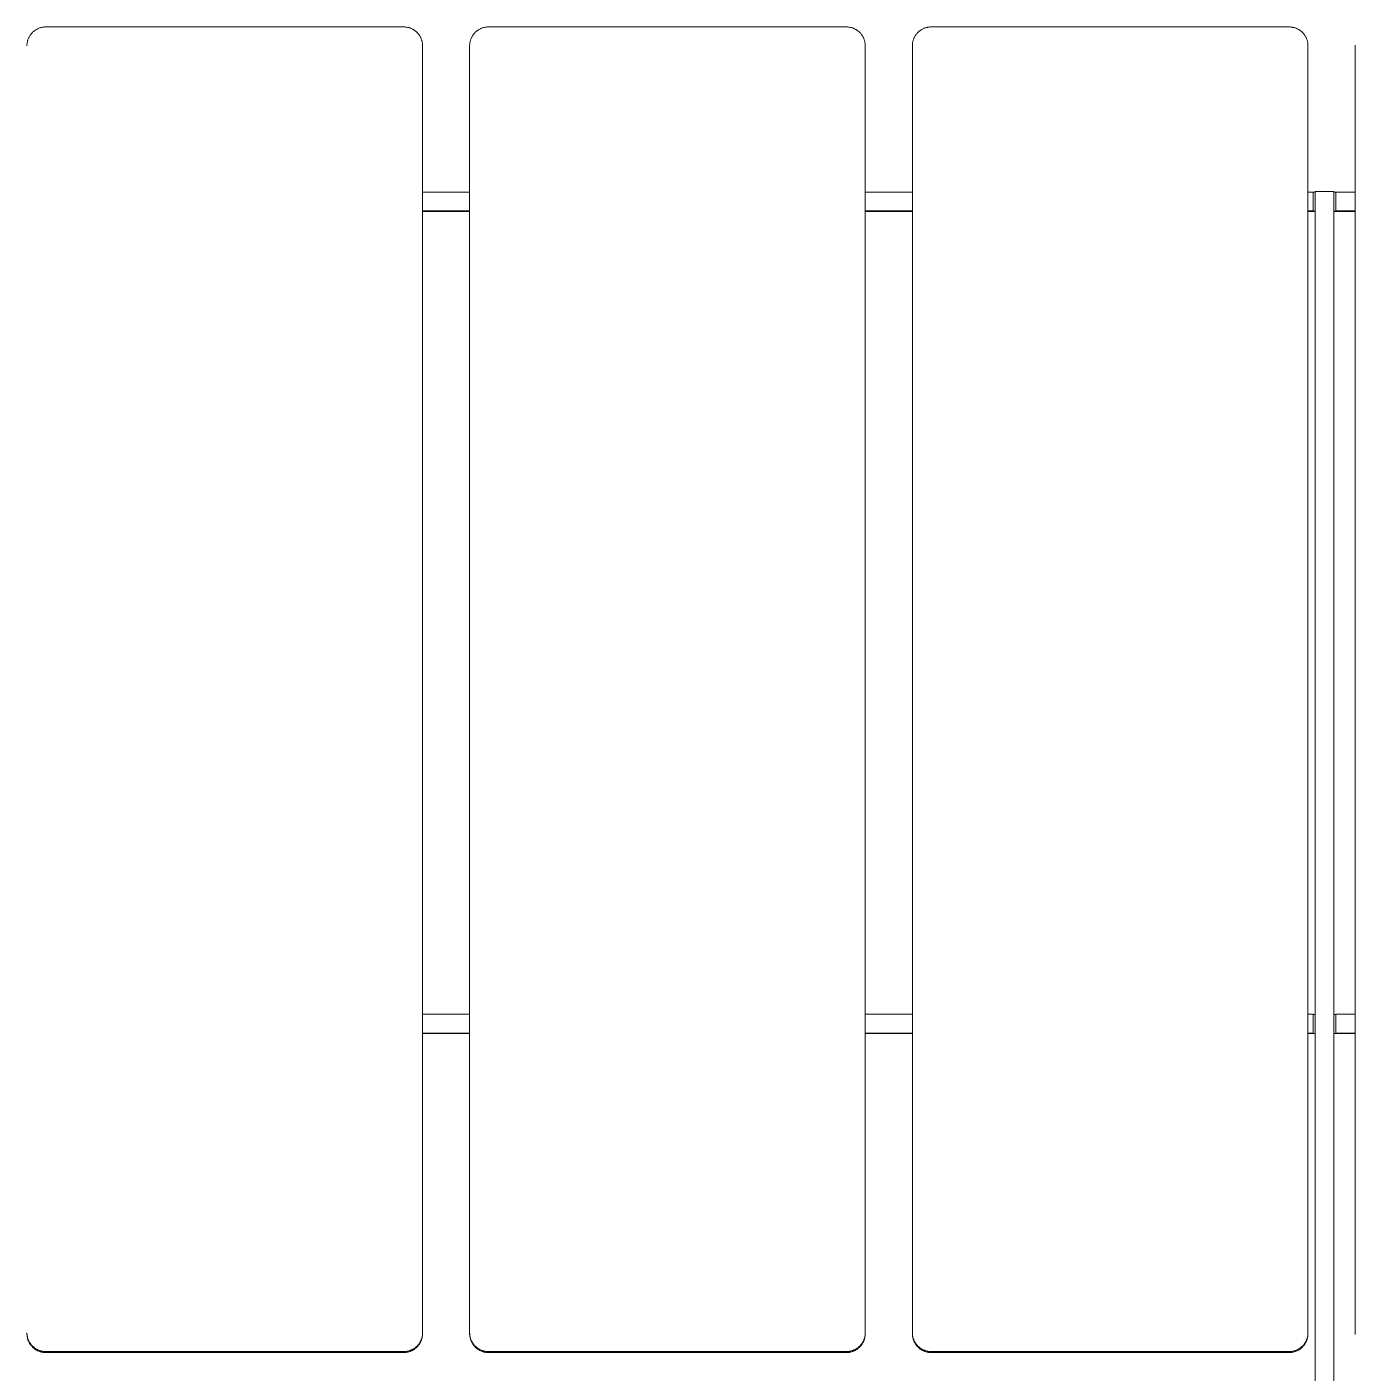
# Model space of a CAD drawing. Header units: millimetres. Extents: x -402 to 3954, y -41 to 3282.
# Drawn here: x 194.6 to 476.6, y 2995.3 to 3281.1 of the extents above; entities that cross this region are included whole.
import ezdxf

# ---------------------------------------------------------------- set-up
doc = ezdxf.new("R2010")
doc.units = ezdxf.units.MM
doc.layers.add('ZANO_R', color=7, linetype='Continuous', lineweight=0)

msp = doc.modelspace()

# ---------------------------------------------------------------- linework, layer by layer
at = {"layer": 'ZANO_R'}
for p, q in [((194.82, 3278.31), (194.86, 3278.44)), ((194.86, 3278.44), (194.91, 3278.57)), ((194.91, 3278.57), (194.96, 3278.69)), ((194.96, 3278.69), (195.02, 3278.82)), ((195.02, 3278.82), (195.08, 3278.94)), ((195.08, 3278.94), (195.14, 3279.06)), ((195.14, 3279.06), (195.21, 3279.18)), ((195.21, 3279.18), (195.29, 3279.29)), ((195.29, 3279.29), (195.36, 3279.4)), ((195.36, 3279.4), (195.44, 3279.51)), ((195.44, 3279.51), (195.53, 3279.62)), ((195.53, 3279.62), (195.62, 3279.73)), ((195.62, 3279.73), (195.71, 3279.83)), ((195.71, 3279.83), (195.8, 3279.93)), ((195.8, 3279.93), (195.9, 3280.02)), ((195.9, 3280.02), (196, 3280.11)), ((196, 3280.11), (196.11, 3280.2)), ((196.11, 3280.2), (196.21, 3280.28)), ((196.21, 3280.28), (196.32, 3280.37)), ((196.32, 3280.37), (196.44, 3280.44)), ((196.44, 3280.44), (196.55, 3280.52)), ((196.55, 3280.52), (196.67, 3280.58)), ((196.67, 3280.58), (196.79, 3280.65)), ((196.79, 3280.65), (196.91, 3280.71)), ((196.91, 3280.71), (197.04, 3280.77)), ((197.04, 3280.77), (197.16, 3280.82)), ((197.16, 3280.82), (197.29, 3280.87)), ((197.29, 3280.87), (197.42, 3280.91)), ((197.42, 3280.91), (197.55, 3280.95)), ((197.55, 3280.95), (197.68, 3280.98)), ((197.68, 3280.98), (197.82, 3281.01)), ((197.82, 3281.01), (197.95, 3281.04)), ((197.95, 3281.04), (198.09, 3281.06)), ((198.09, 3281.06), (198.22, 3281.08)), ((198.22, 3281.08), (198.36, 3281.09)), ((198.36, 3281.09), (198.49, 3281.1)), ((198.49, 3281.1), (198.63, 3281.1)), ((198.63, 3281.1), (274.63, 3281.1)), ((274.63, 3281.1), (274.77, 3281.1)), ((274.77, 3281.1), (274.9, 3281.09)), ((274.9, 3281.09), (275.04, 3281.08)), ((275.04, 3281.08), (275.18, 3281.06)), ((275.18, 3281.06), (275.31, 3281.04)), ((275.31, 3281.04), (275.45, 3281.01)), ((275.45, 3281.01), (275.58, 3280.98)), ((275.58, 3280.98), (275.71, 3280.95)), ((275.71, 3280.95), (275.84, 3280.91)), ((275.84, 3280.91), (275.97, 3280.87)), ((275.97, 3280.87), (276.1, 3280.82)), ((276.1, 3280.82), (276.23, 3280.77)), ((276.23, 3280.77), (276.35, 3280.71)), ((276.35, 3280.71), (276.47, 3280.65)), ((276.47, 3280.65), (276.59, 3280.58)), ((276.59, 3280.58), (276.71, 3280.52)), ((276.71, 3280.52), (276.83, 3280.44)), ((276.83, 3280.44), (276.94, 3280.37)), ((276.94, 3280.37), (277.05, 3280.28)), ((277.05, 3280.28), (277.16, 3280.2)), ((277.16, 3280.2), (277.26, 3280.11)), ((277.26, 3280.11), (277.36, 3280.02)), ((277.36, 3280.02), (277.46, 3279.93)), ((277.46, 3279.93), (277.55, 3279.83)), ((277.55, 3279.83), (277.65, 3279.73)), ((277.65, 3279.73), (277.73, 3279.62)), ((277.73, 3279.62), (277.82, 3279.51)), ((277.82, 3279.51), (277.9, 3279.4)), ((277.9, 3279.4), (277.98, 3279.29)), ((277.98, 3279.29), (278.05, 3279.18)), ((278.05, 3279.18), (278.12, 3279.06)), ((278.12, 3279.06), (278.18, 3278.94)), ((278.18, 3278.94), (278.24, 3278.82)), ((278.24, 3278.82), (278.3, 3278.69)), ((278.3, 3278.69), (278.35, 3278.57)), ((278.35, 3278.57), (278.4, 3278.44)), ((278.4, 3278.44), (278.44, 3278.31)), ((288.82, 3278.31), (288.86, 3278.44)), ((288.86, 3278.44), (288.91, 3278.57)), ((288.91, 3278.57), (288.96, 3278.69)), ((288.96, 3278.69), (289.02, 3278.82)), ((289.02, 3278.82), (289.08, 3278.94)), ((289.08, 3278.94), (289.14, 3279.06)), ((289.14, 3279.06), (289.21, 3279.18)), ((289.21, 3279.18), (289.29, 3279.29)), ((289.29, 3279.29), (289.36, 3279.4)), ((289.36, 3279.4), (289.44, 3279.51)), ((289.44, 3279.51), (289.53, 3279.62)), ((289.53, 3279.62), (289.62, 3279.73)), ((289.62, 3279.73), (289.71, 3279.83)), ((289.71, 3279.83), (289.8, 3279.93)), ((289.8, 3279.93), (289.9, 3280.02)), ((289.9, 3280.02), (290, 3280.11)), ((290, 3280.11), (290.11, 3280.2)), ((290.11, 3280.2), (290.21, 3280.28)), ((290.21, 3280.28), (290.32, 3280.37)), ((290.32, 3280.37), (290.44, 3280.44)), ((290.44, 3280.44), (290.55, 3280.52)), ((290.55, 3280.52), (290.67, 3280.58)), ((290.67, 3280.58), (290.79, 3280.65)), ((290.79, 3280.65), (290.91, 3280.71)), ((290.91, 3280.71), (291.04, 3280.77)), ((291.04, 3280.77), (291.16, 3280.82)), ((291.16, 3280.82), (291.29, 3280.87)), ((291.29, 3280.87), (291.42, 3280.91)), ((291.42, 3280.91), (291.55, 3280.95)), ((291.55, 3280.95), (291.68, 3280.98)), ((291.68, 3280.98), (291.82, 3281.01)), ((291.82, 3281.01), (291.95, 3281.04)), ((291.95, 3281.04), (292.09, 3281.06)), ((292.09, 3281.06), (292.22, 3281.08)), ((292.22, 3281.08), (292.36, 3281.09)), ((292.36, 3281.09), (292.49, 3281.1)), ((292.49, 3281.1), (292.63, 3281.1)), ((292.63, 3281.1), (368.63, 3281.1)), ((368.63, 3281.1), (368.77, 3281.1)), ((368.77, 3281.1), (368.9, 3281.09)), ((368.9, 3281.09), (369.04, 3281.08)), ((369.04, 3281.08), (369.18, 3281.06)), ((369.18, 3281.06), (369.31, 3281.04)), ((369.31, 3281.04), (369.45, 3281.01)), ((369.45, 3281.01), (369.58, 3280.98)), ((369.58, 3280.98), (369.71, 3280.95)), ((369.71, 3280.95), (369.84, 3280.91)), ((369.84, 3280.91), (369.97, 3280.87)), ((369.97, 3280.87), (370.1, 3280.82)), ((370.1, 3280.82), (370.23, 3280.77)), ((370.23, 3280.77), (370.35, 3280.71)), ((370.35, 3280.71), (370.47, 3280.65)), ((370.47, 3280.65), (370.59, 3280.58)), ((370.59, 3280.58), (370.71, 3280.52)), ((370.71, 3280.52), (370.83, 3280.44)), ((370.83, 3280.44), (370.94, 3280.37)), ((370.94, 3280.37), (371.05, 3280.28)), ((371.05, 3280.28), (371.16, 3280.2)), ((371.16, 3280.2), (371.26, 3280.11)), ((371.26, 3280.11), (371.36, 3280.02)), ((371.36, 3280.02), (371.46, 3279.93)), ((371.46, 3279.93), (371.55, 3279.83)), ((371.55, 3279.83), (371.65, 3279.73)), ((371.65, 3279.73), (371.73, 3279.62)), ((371.73, 3279.62), (371.82, 3279.51)), ((371.82, 3279.51), (371.9, 3279.4)), ((371.9, 3279.4), (371.98, 3279.29)), ((371.98, 3279.29), (372.05, 3279.18)), ((372.05, 3279.18), (372.12, 3279.06)), ((372.12, 3279.06), (372.18, 3278.94)), ((372.18, 3278.94), (372.24, 3278.82)), ((372.24, 3278.82), (372.3, 3278.69)), ((372.3, 3278.69), (372.35, 3278.57)), ((372.35, 3278.57), (372.4, 3278.44)), ((372.4, 3278.44), (372.44, 3278.31)), ((382.82, 3278.31), (382.86, 3278.44)), ((382.86, 3278.44), (382.91, 3278.57)), ((382.91, 3278.57), (382.96, 3278.69)), ((382.96, 3278.69), (383.02, 3278.82)), ((383.02, 3278.82), (383.08, 3278.94)), ((383.08, 3278.94), (383.14, 3279.06)), ((383.14, 3279.06), (383.21, 3279.18)), ((383.21, 3279.18), (383.29, 3279.29)), ((383.29, 3279.29), (383.36, 3279.4)), ((383.36, 3279.4), (383.44, 3279.51)), ((383.44, 3279.51), (383.53, 3279.62)), ((383.53, 3279.62), (383.62, 3279.73)), ((383.62, 3279.73), (383.71, 3279.83)), ((383.71, 3279.83), (383.8, 3279.93)), ((383.8, 3279.93), (383.9, 3280.02)), ((383.9, 3280.02), (384, 3280.11)), ((384, 3280.11), (384.11, 3280.2)), ((384.11, 3280.2), (384.21, 3280.28)), ((384.21, 3280.28), (384.32, 3280.37)), ((384.32, 3280.37), (384.44, 3280.44)), ((384.44, 3280.44), (384.55, 3280.52)), ((384.55, 3280.52), (384.67, 3280.58)), ((384.67, 3280.58), (384.79, 3280.65)), ((384.79, 3280.65), (384.91, 3280.71)), ((384.91, 3280.71), (385.04, 3280.77)), ((385.04, 3280.77), (385.16, 3280.82)), ((385.16, 3280.82), (385.29, 3280.87)), ((385.29, 3280.87), (385.42, 3280.91)), ((385.42, 3280.91), (385.55, 3280.95)), ((385.55, 3280.95), (385.68, 3280.98)), ((385.68, 3280.98), (385.82, 3281.01)), ((385.82, 3281.01), (385.95, 3281.04)), ((385.95, 3281.04), (386.09, 3281.06)), ((386.09, 3281.06), (386.22, 3281.08)), ((386.22, 3281.08), (386.36, 3281.09)), ((386.36, 3281.09), (386.49, 3281.1)), ((386.49, 3281.1), (386.63, 3281.1)), ((386.63, 3281.1), (462.63, 3281.1)), ((462.63, 3281.1), (462.77, 3281.1)), ((462.77, 3281.1), (462.9, 3281.09)), ((462.9, 3281.09), (463.04, 3281.08)), ((463.04, 3281.08), (463.18, 3281.06)), ((463.18, 3281.06), (463.31, 3281.04)), ((463.31, 3281.04), (463.45, 3281.01)), ((463.45, 3281.01), (463.58, 3280.98)), ((463.58, 3280.98), (463.71, 3280.95)), ((463.71, 3280.95), (463.84, 3280.91)), ((463.84, 3280.91), (463.97, 3280.87)), ((463.97, 3280.87), (464.1, 3280.82)), ((464.1, 3280.82), (464.23, 3280.77)), ((464.23, 3280.77), (464.35, 3280.71)), ((464.35, 3280.71), (464.47, 3280.65)), ((464.47, 3280.65), (464.59, 3280.58)), ((464.59, 3280.58), (464.71, 3280.52)), ((464.71, 3280.52), (464.83, 3280.44)), ((464.83, 3280.44), (464.94, 3280.37)), ((464.94, 3280.37), (465.05, 3280.28)), ((465.05, 3280.28), (465.16, 3280.2)), ((465.16, 3280.2), (465.26, 3280.11)), ((465.26, 3280.11), (465.36, 3280.02)), ((465.36, 3280.02), (465.46, 3279.93)), ((465.46, 3279.93), (465.55, 3279.83)), ((465.55, 3279.83), (465.65, 3279.73)), ((465.65, 3279.73), (465.73, 3279.62)), ((465.73, 3279.62), (465.82, 3279.51)), ((465.82, 3279.51), (465.9, 3279.4)), ((465.9, 3279.4), (465.98, 3279.29)), ((465.98, 3279.29), (466.05, 3279.18)), ((466.05, 3279.18), (466.12, 3279.06)), ((466.12, 3279.06), (466.18, 3278.94)), ((466.18, 3278.94), (466.24, 3278.82)), ((466.24, 3278.82), (466.3, 3278.69)), ((466.3, 3278.69), (466.35, 3278.57)), ((466.35, 3278.57), (466.4, 3278.44)), ((466.4, 3278.44), (466.44, 3278.31)), ((194.63, 3277.23), (194.64, 3277.37)), ((194.63, 3277.1), (194.63, 3277.23)), ((194.64, 3277.37), (194.65, 3277.51)), ((194.65, 3277.51), (194.67, 3277.64)), ((194.67, 3277.64), (194.69, 3277.78)), ((194.69, 3277.78), (194.72, 3277.91)), ((194.72, 3277.91), (194.75, 3278.04)), ((194.75, 3278.04), (194.78, 3278.18)), ((194.78, 3278.18), (194.82, 3278.31)), ((278.44, 3278.31), (278.48, 3278.18)), ((278.48, 3278.18), (278.52, 3278.04)), ((278.52, 3278.04), (278.55, 3277.91)), ((278.55, 3277.91), (278.57, 3277.78)), ((278.57, 3277.78), (278.59, 3277.64)), ((278.59, 3277.64), (278.61, 3277.51)), ((278.61, 3277.51), (278.62, 3277.37)), ((278.62, 3277.37), (278.63, 3277.23)), ((278.63, 3277.23), (278.63, 3277.1)), ((278.63, 3003.85), (278.63, 3277.1)), ((288.63, 3277.23), (288.64, 3277.37)), ((288.63, 3277.1), (288.63, 3277.23)), ((288.63, 3277.1), (288.63, 3003.85)), ((288.64, 3277.37), (288.65, 3277.51)), ((288.65, 3277.51), (288.67, 3277.64)), ((288.67, 3277.64), (288.69, 3277.78)), ((288.69, 3277.78), (288.72, 3277.91)), ((288.72, 3277.91), (288.75, 3278.04)), ((288.75, 3278.04), (288.78, 3278.18)), ((288.78, 3278.18), (288.82, 3278.31)), ((372.44, 3278.31), (372.48, 3278.18)), ((372.48, 3278.18), (372.52, 3278.04)), ((372.52, 3278.04), (372.55, 3277.91)), ((372.55, 3277.91), (372.57, 3277.78)), ((372.57, 3277.78), (372.59, 3277.64)), ((372.59, 3277.64), (372.61, 3277.51)), ((372.61, 3277.51), (372.62, 3277.37)), ((372.62, 3277.37), (372.63, 3277.23)), ((372.63, 3277.23), (372.63, 3277.1)), ((372.63, 3003.85), (372.63, 3277.1)), ((382.63, 3277.23), (382.64, 3277.37)), ((382.63, 3277.1), (382.63, 3277.23)), ((382.63, 3277.1), (382.63, 3003.85)), ((382.64, 3277.37), (382.65, 3277.51)), ((382.65, 3277.51), (382.67, 3277.64)), ((382.67, 3277.64), (382.69, 3277.78)), ((382.69, 3277.78), (382.72, 3277.91)), ((382.72, 3277.91), (382.75, 3278.04)), ((382.75, 3278.04), (382.78, 3278.18)), ((382.78, 3278.18), (382.82, 3278.31)), ((466.44, 3278.31), (466.48, 3278.18)), ((466.48, 3278.18), (466.52, 3278.04)), ((466.52, 3278.04), (466.55, 3277.91)), ((466.55, 3277.91), (466.57, 3277.78)), ((466.57, 3277.78), (466.59, 3277.64)), ((466.59, 3277.64), (466.61, 3277.51)), ((466.61, 3277.51), (466.62, 3277.37)), ((466.62, 3277.37), (466.63, 3277.23)), ((466.63, 3277.23), (466.63, 3277.1)), ((466.63, 3003.85), (466.63, 3277.1)), ((476.63, 3277.1), (476.63, 3277.23)), ((476.63, 3277.1), (476.63, 3003.85)), ((278.63, 3246.04), (288.63, 3246.04)), ((372.63, 3246.04), (382.63, 3246.04)), ((466.63, 3246.04), (467.73, 3246.04)), ((467.73, 3246.04), (467.73, 3242.04)), ((467.73, 3245.98), (468.13, 3245.98)), ((468.13, 3246.16), (472.13, 3246.16)), ((468.13, 2921.34), (468.13, 3246.16)), ((472.13, 2921.34), (472.13, 3246.16)), ((472.13, 3245.98), (472.53, 3245.98)), ((472.53, 3242.04), (472.53, 3246.04)), ((472.53, 3246.04), (476.63, 3246.04)), ((288.63, 3242.04), (278.63, 3242.04)), ((278.63, 3241.94), (288.63, 3241.94)), ((382.63, 3242.04), (372.63, 3242.04)), ((372.63, 3241.94), (382.63, 3241.94)), ((467.73, 3242.04), (466.63, 3242.04)), ((466.63, 3241.94), (468.13, 3241.94)), ((467.73, 3242.04), (467.73, 3241.99)), ((467.73, 3241.99), (468.13, 3241.99)), ((472.13, 3241.99), (472.53, 3241.99)), ((472.13, 3241.94), (476.63, 3241.94)), ((476.63, 3242.04), (472.53, 3242.04)), ((472.53, 3241.99), (472.53, 3242.04)), ((278.63, 3071.47), (288.63, 3071.47)), ((372.63, 3071.47), (382.63, 3071.47)), ((466.63, 3071.47), (467.73, 3071.47)), ((467.73, 3071.47), (467.73, 3067.47)), ((467.73, 3071.41), (468.13, 3071.41)), ((472.13, 3071.41), (472.53, 3071.41)), ((472.53, 3067.47), (472.53, 3071.47)), ((472.53, 3071.47), (476.63, 3071.47)), ((288.63, 3067.47), (278.63, 3067.47)), ((278.63, 3067.36), (288.63, 3067.36)), ((382.63, 3067.47), (372.63, 3067.47)), ((372.63, 3067.36), (382.63, 3067.36)), ((467.73, 3067.47), (466.63, 3067.47)), ((466.63, 3067.36), (468.13, 3067.36)), ((467.73, 3067.47), (467.73, 3067.41)), ((467.73, 3067.41), (468.13, 3067.41)), ((472.13, 3067.41), (472.53, 3067.41)), ((472.13, 3067.36), (476.63, 3067.36)), ((476.63, 3067.47), (472.53, 3067.47)), ((472.53, 3067.41), (472.53, 3067.47)), ((194.63, 3003.85), (194.63, 3003.71)), ((194.63, 3003.71), (194.64, 3003.58)), ((194.63, 3003.5), (194.63, 3003.64)), ((194.64, 3003.37), (194.63, 3003.5)), ((194.64, 3003.58), (194.65, 3003.44)), ((194.65, 3003.23), (194.64, 3003.37)), ((194.65, 3003.44), (194.67, 3003.3)), ((194.67, 3003.1), (194.65, 3003.23)), ((194.67, 3003.3), (194.69, 3003.17)), ((194.69, 3002.96), (194.67, 3003.1)), ((194.69, 3003.17), (194.72, 3003.04)), ((194.72, 3002.83), (194.69, 3002.96)), ((194.72, 3003.04), (194.75, 3002.9)), ((194.75, 3002.69), (194.72, 3002.83)), ((194.75, 3002.9), (194.78, 3002.77)), ((194.78, 3002.56), (194.75, 3002.69)), ((194.78, 3002.77), (194.82, 3002.64)), ((194.82, 3002.43), (194.78, 3002.56)), ((194.82, 3002.64), (194.86, 3002.51)), ((194.86, 3002.3), (194.82, 3002.43)), ((194.86, 3002.51), (194.91, 3002.38)), ((194.91, 3002.17), (194.86, 3002.3)), ((194.91, 3002.38), (194.96, 3002.26)), ((194.96, 3002.05), (194.91, 3002.17)), ((194.96, 3002.26), (195.02, 3002.13)), ((195.02, 3001.92), (194.96, 3002.05)), ((195.02, 3002.13), (195.08, 3002.01)), ((195.08, 3001.8), (195.02, 3001.92)), ((195.08, 3002.01), (195.14, 3001.89)), ((195.14, 3001.68), (195.08, 3001.8)), ((195.14, 3001.89), (195.21, 3001.77)), ((195.21, 3001.56), (195.14, 3001.68)), ((195.21, 3001.77), (195.29, 3001.66)), ((195.29, 3001.45), (195.21, 3001.56)), ((195.29, 3001.66), (195.36, 3001.54)), ((195.36, 3001.33), (195.29, 3001.45)), ((195.36, 3001.54), (195.44, 3001.43)), ((195.44, 3001.22), (195.36, 3001.33)), ((195.44, 3001.43), (195.53, 3001.32)), ((195.53, 3001.12), (195.44, 3001.22)), ((195.53, 3001.32), (195.62, 3001.22)), ((195.62, 3001.01), (195.53, 3001.12)), ((195.62, 3001.22), (195.71, 3001.12)), ((195.71, 3001.12), (195.8, 3001.02)), ((277.55, 3001.12), (277.46, 3001.02)), ((277.65, 3001.22), (277.55, 3001.12)), ((277.73, 3001.32), (277.65, 3001.22)), ((277.73, 3001.12), (277.65, 3001.01)), ((277.82, 3001.43), (277.73, 3001.32)), ((277.82, 3001.22), (277.73, 3001.12)), ((277.9, 3001.54), (277.82, 3001.43)), ((277.9, 3001.33), (277.82, 3001.22)), ((277.98, 3001.66), (277.9, 3001.54)), ((277.98, 3001.45), (277.9, 3001.33)), ((278.05, 3001.77), (277.98, 3001.66)), ((278.05, 3001.56), (277.98, 3001.45)), ((278.12, 3001.89), (278.05, 3001.77)), ((278.12, 3001.68), (278.05, 3001.56)), ((278.18, 3002.01), (278.12, 3001.89)), ((278.18, 3001.8), (278.12, 3001.68)), ((278.24, 3002.13), (278.18, 3002.01)), ((278.24, 3001.92), (278.18, 3001.8)), ((278.3, 3002.26), (278.24, 3002.13)), ((278.3, 3002.05), (278.24, 3001.92)), ((278.35, 3002.38), (278.3, 3002.26)), ((278.35, 3002.17), (278.3, 3002.05)), ((278.4, 3002.51), (278.35, 3002.38)), ((278.4, 3002.3), (278.35, 3002.17)), ((278.44, 3002.64), (278.4, 3002.51)), ((278.44, 3002.43), (278.4, 3002.3)), ((278.48, 3002.77), (278.44, 3002.64)), ((278.48, 3002.56), (278.44, 3002.43)), ((278.52, 3002.9), (278.48, 3002.77)), ((278.52, 3002.69), (278.48, 3002.56)), ((278.55, 3003.04), (278.52, 3002.9)), ((278.55, 3002.83), (278.52, 3002.69)), ((278.57, 3003.17), (278.55, 3003.04)), ((278.57, 3002.96), (278.55, 3002.83)), ((278.59, 3003.3), (278.57, 3003.17)), ((278.59, 3003.1), (278.57, 3002.96)), ((278.61, 3003.44), (278.59, 3003.3)), ((278.61, 3003.23), (278.59, 3003.1)), ((278.62, 3003.58), (278.61, 3003.44)), ((278.62, 3003.37), (278.61, 3003.23)), ((278.63, 3003.71), (278.62, 3003.58)), ((278.63, 3003.5), (278.62, 3003.37)), ((278.63, 3003.64), (278.63, 3003.85)), ((278.63, 3003.85), (278.63, 3003.71)), ((278.63, 3003.64), (278.63, 3003.5)), ((288.63, 3003.85), (288.63, 3003.71)), ((288.63, 3003.85), (288.63, 3003.64)), ((288.63, 3003.71), (288.64, 3003.58)), ((288.63, 3003.5), (288.63, 3003.64)), ((288.64, 3003.37), (288.63, 3003.5)), ((288.64, 3003.58), (288.65, 3003.44)), ((288.65, 3003.23), (288.64, 3003.37)), ((288.65, 3003.44), (288.67, 3003.3)), ((288.67, 3003.1), (288.65, 3003.23)), ((288.67, 3003.3), (288.69, 3003.17)), ((288.69, 3002.96), (288.67, 3003.1)), ((288.69, 3003.17), (288.72, 3003.04)), ((288.72, 3002.83), (288.69, 3002.96)), ((288.72, 3003.04), (288.75, 3002.9)), ((288.75, 3002.69), (288.72, 3002.83)), ((288.75, 3002.9), (288.78, 3002.77)), ((288.78, 3002.56), (288.75, 3002.69)), ((288.78, 3002.77), (288.82, 3002.64)), ((288.82, 3002.43), (288.78, 3002.56)), ((288.82, 3002.64), (288.86, 3002.51)), ((288.86, 3002.3), (288.82, 3002.43)), ((288.86, 3002.51), (288.91, 3002.38)), ((288.91, 3002.17), (288.86, 3002.3)), ((288.91, 3002.38), (288.96, 3002.26)), ((288.96, 3002.05), (288.91, 3002.17)), ((288.96, 3002.26), (289.02, 3002.13)), ((289.02, 3001.92), (288.96, 3002.05)), ((289.02, 3002.13), (289.08, 3002.01)), ((289.08, 3001.8), (289.02, 3001.92)), ((289.08, 3002.01), (289.14, 3001.89)), ((289.14, 3001.68), (289.08, 3001.8)), ((289.14, 3001.89), (289.21, 3001.77)), ((289.21, 3001.56), (289.14, 3001.68)), ((289.21, 3001.77), (289.29, 3001.66)), ((289.29, 3001.45), (289.21, 3001.56)), ((289.29, 3001.66), (289.36, 3001.54)), ((289.36, 3001.33), (289.29, 3001.45)), ((289.36, 3001.54), (289.44, 3001.43)), ((289.44, 3001.22), (289.36, 3001.33)), ((289.44, 3001.43), (289.53, 3001.32)), ((289.53, 3001.12), (289.44, 3001.22)), ((289.53, 3001.32), (289.62, 3001.22)), ((289.62, 3001.01), (289.53, 3001.12)), ((289.62, 3001.22), (289.71, 3001.12)), ((289.71, 3001.12), (289.8, 3001.02)), ((371.55, 3001.12), (371.46, 3001.02)), ((371.65, 3001.22), (371.55, 3001.12)), ((371.73, 3001.32), (371.65, 3001.22)), ((371.73, 3001.12), (371.65, 3001.01)), ((371.82, 3001.43), (371.73, 3001.32)), ((371.82, 3001.22), (371.73, 3001.12)), ((371.9, 3001.54), (371.82, 3001.43)), ((371.9, 3001.33), (371.82, 3001.22)), ((371.98, 3001.66), (371.9, 3001.54)), ((371.98, 3001.45), (371.9, 3001.33)), ((372.05, 3001.77), (371.98, 3001.66)), ((372.05, 3001.56), (371.98, 3001.45)), ((372.12, 3001.89), (372.05, 3001.77)), ((372.12, 3001.68), (372.05, 3001.56)), ((372.18, 3002.01), (372.12, 3001.89)), ((372.18, 3001.8), (372.12, 3001.68)), ((372.24, 3002.13), (372.18, 3002.01)), ((372.24, 3001.92), (372.18, 3001.8)), ((372.3, 3002.26), (372.24, 3002.13)), ((372.3, 3002.05), (372.24, 3001.92)), ((372.35, 3002.38), (372.3, 3002.26)), ((372.35, 3002.17), (372.3, 3002.05)), ((372.4, 3002.51), (372.35, 3002.38)), ((372.4, 3002.3), (372.35, 3002.17)), ((372.44, 3002.64), (372.4, 3002.51)), ((372.44, 3002.43), (372.4, 3002.3)), ((372.48, 3002.77), (372.44, 3002.64)), ((372.48, 3002.56), (372.44, 3002.43)), ((372.52, 3002.9), (372.48, 3002.77)), ((372.52, 3002.69), (372.48, 3002.56)), ((372.55, 3003.04), (372.52, 3002.9)), ((372.55, 3002.83), (372.52, 3002.69)), ((372.57, 3003.17), (372.55, 3003.04)), ((372.57, 3002.96), (372.55, 3002.83)), ((372.59, 3003.3), (372.57, 3003.17)), ((372.59, 3003.1), (372.57, 3002.96)), ((372.61, 3003.44), (372.59, 3003.3)), ((372.61, 3003.23), (372.59, 3003.1)), ((372.62, 3003.58), (372.61, 3003.44)), ((372.62, 3003.37), (372.61, 3003.23)), ((372.63, 3003.71), (372.62, 3003.58)), ((372.63, 3003.5), (372.62, 3003.37)), ((372.63, 3003.64), (372.63, 3003.85)), ((372.63, 3003.85), (372.63, 3003.71)), ((372.63, 3003.64), (372.63, 3003.5)), ((382.63, 3003.85), (382.63, 3003.71)), ((382.63, 3003.85), (382.63, 3003.64)), ((382.63, 3003.71), (382.64, 3003.58)), ((382.63, 3003.5), (382.63, 3003.64)), ((382.64, 3003.37), (382.63, 3003.5)), ((382.64, 3003.58), (382.65, 3003.44)), ((382.65, 3003.23), (382.64, 3003.37)), ((382.65, 3003.44), (382.67, 3003.3)), ((382.67, 3003.1), (382.65, 3003.23)), ((382.67, 3003.3), (382.69, 3003.17)), ((382.69, 3002.96), (382.67, 3003.1)), ((382.69, 3003.17), (382.72, 3003.04)), ((382.72, 3002.83), (382.69, 3002.96)), ((382.72, 3003.04), (382.75, 3002.9)), ((382.75, 3002.69), (382.72, 3002.83)), ((382.75, 3002.9), (382.78, 3002.77)), ((382.78, 3002.56), (382.75, 3002.69)), ((382.78, 3002.77), (382.82, 3002.64)), ((382.82, 3002.43), (382.78, 3002.56)), ((382.82, 3002.64), (382.86, 3002.51)), ((382.86, 3002.3), (382.82, 3002.43)), ((382.86, 3002.51), (382.91, 3002.38)), ((382.91, 3002.17), (382.86, 3002.3)), ((382.91, 3002.38), (382.96, 3002.26)), ((382.96, 3002.05), (382.91, 3002.17)), ((382.96, 3002.26), (383.02, 3002.13)), ((383.02, 3001.92), (382.96, 3002.05)), ((383.02, 3002.13), (383.08, 3002.01)), ((383.08, 3001.8), (383.02, 3001.92)), ((383.08, 3002.01), (383.14, 3001.89)), ((383.14, 3001.68), (383.08, 3001.8)), ((383.14, 3001.89), (383.21, 3001.77)), ((383.21, 3001.56), (383.14, 3001.68)), ((383.21, 3001.77), (383.29, 3001.66)), ((383.29, 3001.45), (383.21, 3001.56)), ((383.29, 3001.66), (383.36, 3001.54)), ((383.36, 3001.33), (383.29, 3001.45)), ((383.36, 3001.54), (383.44, 3001.43)), ((383.44, 3001.22), (383.36, 3001.33)), ((383.44, 3001.43), (383.53, 3001.32)), ((383.53, 3001.12), (383.44, 3001.22)), ((383.53, 3001.32), (383.62, 3001.22)), ((383.62, 3001.01), (383.53, 3001.12)), ((383.62, 3001.22), (383.71, 3001.12)), ((383.71, 3001.12), (383.8, 3001.02)), ((465.55, 3001.12), (465.46, 3001.02)), ((465.65, 3001.22), (465.55, 3001.12)), ((465.73, 3001.32), (465.65, 3001.22)), ((465.73, 3001.12), (465.65, 3001.01)), ((465.82, 3001.43), (465.73, 3001.32)), ((465.82, 3001.22), (465.73, 3001.12)), ((465.9, 3001.54), (465.82, 3001.43)), ((465.9, 3001.33), (465.82, 3001.22)), ((465.98, 3001.66), (465.9, 3001.54)), ((465.98, 3001.45), (465.9, 3001.33)), ((466.05, 3001.77), (465.98, 3001.66)), ((466.05, 3001.56), (465.98, 3001.45)), ((466.12, 3001.89), (466.05, 3001.77)), ((466.12, 3001.68), (466.05, 3001.56)), ((466.18, 3002.01), (466.12, 3001.89)), ((466.18, 3001.8), (466.12, 3001.68)), ((466.24, 3002.13), (466.18, 3002.01)), ((466.24, 3001.92), (466.18, 3001.8)), ((466.3, 3002.26), (466.24, 3002.13)), ((466.3, 3002.05), (466.24, 3001.92)), ((466.35, 3002.38), (466.3, 3002.26)), ((466.35, 3002.17), (466.3, 3002.05)), ((466.4, 3002.51), (466.35, 3002.38)), ((466.4, 3002.3), (466.35, 3002.17)), ((466.44, 3002.64), (466.4, 3002.51)), ((466.44, 3002.43), (466.4, 3002.3)), ((466.48, 3002.77), (466.44, 3002.64)), ((466.48, 3002.56), (466.44, 3002.43)), ((466.52, 3002.9), (466.48, 3002.77)), ((466.52, 3002.69), (466.48, 3002.56)), ((466.55, 3003.04), (466.52, 3002.9)), ((466.55, 3002.83), (466.52, 3002.69)), ((466.57, 3003.17), (466.55, 3003.04)), ((466.57, 3002.96), (466.55, 3002.83)), ((466.59, 3003.3), (466.57, 3003.17)), ((466.59, 3003.1), (466.57, 3002.96)), ((466.61, 3003.44), (466.59, 3003.3)), ((466.61, 3003.23), (466.59, 3003.1)), ((466.62, 3003.58), (466.61, 3003.44)), ((466.62, 3003.37), (466.61, 3003.23)), ((466.63, 3003.71), (466.62, 3003.58)), ((466.63, 3003.5), (466.62, 3003.37)), ((466.63, 3003.64), (466.63, 3003.85)), ((466.63, 3003.85), (466.63, 3003.71)), ((466.63, 3003.64), (466.63, 3003.5)), ((476.63, 3003.85), (476.63, 3003.71)), ((476.63, 3003.85), (476.63, 3003.64)), ((476.63, 3003.5), (476.63, 3003.64)), ((195.71, 3000.91), (195.62, 3001.01)), ((195.8, 3000.81), (195.71, 3000.91)), ((195.8, 3001.02), (195.9, 3000.93)), ((195.9, 3000.72), (195.8, 3000.81)), ((195.9, 3000.93), (196, 3000.83)), ((196, 3000.62), (195.9, 3000.72)), ((196, 3000.83), (196.11, 3000.75)), ((196.11, 3000.54), (196, 3000.62)), ((196.11, 3000.75), (196.21, 3000.66)), ((196.21, 3000.45), (196.11, 3000.54)), ((196.21, 3000.66), (196.32, 3000.58)), ((196.32, 3000.37), (196.21, 3000.45)), ((196.32, 3000.58), (196.44, 3000.5)), ((196.44, 3000.3), (196.32, 3000.37)), ((196.44, 3000.5), (196.55, 3000.43)), ((196.55, 3000.22), (196.44, 3000.3)), ((196.55, 3000.43), (196.67, 3000.36)), ((196.67, 3000.15), (196.55, 3000.22)), ((196.67, 3000.36), (196.79, 3000.3)), ((196.79, 3000.09), (196.67, 3000.15)), ((196.79, 3000.3), (196.91, 3000.24)), ((196.91, 3000.03), (196.79, 3000.09)), ((196.91, 3000.24), (197.04, 3000.18)), ((197.04, 2999.97), (196.91, 3000.03)), ((197.04, 3000.18), (197.16, 3000.13)), ((197.16, 2999.92), (197.04, 2999.97)), ((197.16, 3000.13), (197.29, 3000.08)), ((197.29, 2999.87), (197.16, 2999.92)), ((197.29, 3000.08), (197.42, 3000.04)), ((197.42, 2999.83), (197.29, 2999.87)), ((197.42, 3000.04), (197.55, 3000)), ((197.55, 2999.79), (197.42, 2999.83)), ((197.55, 3000), (197.68, 2999.96)), ((197.68, 2999.75), (197.55, 2999.79)), ((197.68, 2999.96), (197.82, 2999.93)), ((197.82, 2999.72), (197.68, 2999.75)), ((197.82, 2999.93), (197.95, 2999.91)), ((197.95, 2999.7), (197.82, 2999.72)), ((197.95, 2999.91), (198.09, 2999.89)), ((198.09, 2999.68), (197.95, 2999.7)), ((198.09, 2999.89), (198.22, 2999.87)), ((198.22, 2999.66), (198.09, 2999.68)), ((198.22, 2999.87), (198.36, 2999.86)), ((198.36, 2999.65), (198.22, 2999.66)), ((198.36, 2999.86), (198.49, 2999.85)), ((198.49, 2999.64), (198.36, 2999.65)), ((198.49, 2999.85), (198.63, 2999.85)), ((198.63, 2999.64), (198.49, 2999.64)), ((198.63, 2999.64), (198.63, 2999.85)), ((198.63, 2999.85), (274.63, 2999.85)), ((274.63, 2999.64), (198.63, 2999.64)), ((274.63, 2999.85), (274.63, 2999.64)), ((274.77, 2999.85), (274.63, 2999.85)), ((274.77, 2999.64), (274.63, 2999.64)), ((274.9, 2999.86), (274.77, 2999.85)), ((274.9, 2999.65), (274.77, 2999.64)), ((275.04, 2999.87), (274.9, 2999.86)), ((275.04, 2999.66), (274.9, 2999.65)), ((275.18, 2999.89), (275.04, 2999.87)), ((275.18, 2999.68), (275.04, 2999.66)), ((275.31, 2999.91), (275.18, 2999.89)), ((275.31, 2999.7), (275.18, 2999.68)), ((275.45, 2999.93), (275.31, 2999.91)), ((275.45, 2999.72), (275.31, 2999.7)), ((275.58, 2999.96), (275.45, 2999.93)), ((275.58, 2999.75), (275.45, 2999.72)), ((275.71, 3000), (275.58, 2999.96)), ((275.71, 2999.79), (275.58, 2999.75)), ((275.84, 3000.04), (275.71, 3000)), ((275.84, 2999.83), (275.71, 2999.79)), ((275.97, 3000.08), (275.84, 3000.04)), ((275.97, 2999.87), (275.84, 2999.83)), ((276.1, 3000.13), (275.97, 3000.08)), ((276.1, 2999.92), (275.97, 2999.87)), ((276.23, 3000.18), (276.1, 3000.13)), ((276.23, 2999.97), (276.1, 2999.92)), ((276.35, 3000.24), (276.23, 3000.18)), ((276.35, 3000.03), (276.23, 2999.97)), ((276.47, 3000.3), (276.35, 3000.24)), ((276.47, 3000.09), (276.35, 3000.03)), ((276.59, 3000.36), (276.47, 3000.3)), ((276.59, 3000.15), (276.47, 3000.09)), ((276.71, 3000.43), (276.59, 3000.36)), ((276.71, 3000.22), (276.59, 3000.15)), ((276.83, 3000.5), (276.71, 3000.43)), ((276.83, 3000.3), (276.71, 3000.22)), ((276.94, 3000.58), (276.83, 3000.5)), ((276.94, 3000.37), (276.83, 3000.3)), ((277.05, 3000.66), (276.94, 3000.58)), ((277.05, 3000.45), (276.94, 3000.37)), ((277.16, 3000.75), (277.05, 3000.66)), ((277.16, 3000.54), (277.05, 3000.45)), ((277.26, 3000.83), (277.16, 3000.75)), ((277.26, 3000.62), (277.16, 3000.54)), ((277.36, 3000.93), (277.26, 3000.83)), ((277.36, 3000.72), (277.26, 3000.62)), ((277.46, 3001.02), (277.36, 3000.93)), ((277.46, 3000.81), (277.36, 3000.72)), ((277.55, 3000.91), (277.46, 3000.81)), ((277.65, 3001.01), (277.55, 3000.91)), ((289.71, 3000.91), (289.62, 3001.01)), ((289.8, 3000.81), (289.71, 3000.91)), ((289.8, 3001.02), (289.9, 3000.93)), ((289.9, 3000.72), (289.8, 3000.81)), ((289.9, 3000.93), (290, 3000.83)), ((290, 3000.62), (289.9, 3000.72)), ((290, 3000.83), (290.11, 3000.75)), ((290.11, 3000.54), (290, 3000.62)), ((290.11, 3000.75), (290.21, 3000.66)), ((290.21, 3000.45), (290.11, 3000.54)), ((290.21, 3000.66), (290.32, 3000.58)), ((290.32, 3000.37), (290.21, 3000.45)), ((290.32, 3000.58), (290.44, 3000.5)), ((290.44, 3000.3), (290.32, 3000.37)), ((290.44, 3000.5), (290.55, 3000.43)), ((290.55, 3000.22), (290.44, 3000.3)), ((290.55, 3000.43), (290.67, 3000.36)), ((290.67, 3000.15), (290.55, 3000.22)), ((290.67, 3000.36), (290.79, 3000.3)), ((290.79, 3000.09), (290.67, 3000.15)), ((290.79, 3000.3), (290.91, 3000.24)), ((290.91, 3000.03), (290.79, 3000.09)), ((290.91, 3000.24), (291.04, 3000.18)), ((291.04, 2999.97), (290.91, 3000.03)), ((291.04, 3000.18), (291.16, 3000.13)), ((291.16, 2999.92), (291.04, 2999.97)), ((291.16, 3000.13), (291.29, 3000.08)), ((291.29, 2999.87), (291.16, 2999.92)), ((291.29, 3000.08), (291.42, 3000.04)), ((291.42, 2999.83), (291.29, 2999.87)), ((291.42, 3000.04), (291.55, 3000)), ((291.55, 2999.79), (291.42, 2999.83)), ((291.55, 3000), (291.68, 2999.96)), ((291.68, 2999.75), (291.55, 2999.79)), ((291.68, 2999.96), (291.82, 2999.93)), ((291.82, 2999.72), (291.68, 2999.75)), ((291.82, 2999.93), (291.95, 2999.91)), ((291.95, 2999.7), (291.82, 2999.72)), ((291.95, 2999.91), (292.09, 2999.89)), ((292.09, 2999.68), (291.95, 2999.7)), ((292.09, 2999.89), (292.22, 2999.87)), ((292.22, 2999.66), (292.09, 2999.68)), ((292.22, 2999.87), (292.36, 2999.86)), ((292.36, 2999.65), (292.22, 2999.66)), ((292.36, 2999.86), (292.49, 2999.85)), ((292.49, 2999.64), (292.36, 2999.65)), ((292.49, 2999.85), (292.63, 2999.85)), ((292.63, 2999.64), (292.49, 2999.64)), ((292.63, 2999.64), (292.63, 2999.85)), ((292.63, 2999.85), (368.63, 2999.85)), ((368.63, 2999.64), (292.63, 2999.64)), ((368.63, 2999.85), (368.63, 2999.64)), ((368.77, 2999.85), (368.63, 2999.85)), ((368.77, 2999.64), (368.63, 2999.64)), ((368.9, 2999.86), (368.77, 2999.85)), ((368.9, 2999.65), (368.77, 2999.64)), ((369.04, 2999.87), (368.9, 2999.86)), ((369.04, 2999.66), (368.9, 2999.65)), ((369.18, 2999.89), (369.04, 2999.87)), ((369.18, 2999.68), (369.04, 2999.66)), ((369.31, 2999.91), (369.18, 2999.89)), ((369.31, 2999.7), (369.18, 2999.68)), ((369.45, 2999.93), (369.31, 2999.91)), ((369.45, 2999.72), (369.31, 2999.7)), ((369.58, 2999.96), (369.45, 2999.93)), ((369.58, 2999.75), (369.45, 2999.72)), ((369.71, 3000), (369.58, 2999.96)), ((369.71, 2999.79), (369.58, 2999.75)), ((369.84, 3000.04), (369.71, 3000)), ((369.84, 2999.83), (369.71, 2999.79)), ((369.97, 3000.08), (369.84, 3000.04)), ((369.97, 2999.87), (369.84, 2999.83)), ((370.1, 3000.13), (369.97, 3000.08)), ((370.1, 2999.92), (369.97, 2999.87)), ((370.23, 3000.18), (370.1, 3000.13)), ((370.23, 2999.97), (370.1, 2999.92)), ((370.35, 3000.24), (370.23, 3000.18)), ((370.35, 3000.03), (370.23, 2999.97)), ((370.47, 3000.3), (370.35, 3000.24)), ((370.47, 3000.09), (370.35, 3000.03)), ((370.59, 3000.36), (370.47, 3000.3)), ((370.59, 3000.15), (370.47, 3000.09)), ((370.71, 3000.43), (370.59, 3000.36)), ((370.71, 3000.22), (370.59, 3000.15)), ((370.83, 3000.5), (370.71, 3000.43)), ((370.83, 3000.3), (370.71, 3000.22)), ((370.94, 3000.58), (370.83, 3000.5)), ((370.94, 3000.37), (370.83, 3000.3)), ((371.05, 3000.66), (370.94, 3000.58)), ((371.05, 3000.45), (370.94, 3000.37)), ((371.16, 3000.75), (371.05, 3000.66)), ((371.16, 3000.54), (371.05, 3000.45)), ((371.26, 3000.83), (371.16, 3000.75)), ((371.26, 3000.62), (371.16, 3000.54)), ((371.36, 3000.93), (371.26, 3000.83)), ((371.36, 3000.72), (371.26, 3000.62)), ((371.46, 3001.02), (371.36, 3000.93)), ((371.46, 3000.81), (371.36, 3000.72)), ((371.55, 3000.91), (371.46, 3000.81)), ((371.65, 3001.01), (371.55, 3000.91)), ((383.71, 3000.91), (383.62, 3001.01)), ((383.8, 3000.81), (383.71, 3000.91)), ((383.8, 3001.02), (383.9, 3000.93)), ((383.9, 3000.72), (383.8, 3000.81)), ((383.9, 3000.93), (384, 3000.83)), ((384, 3000.62), (383.9, 3000.72)), ((384, 3000.83), (384.11, 3000.75)), ((384.11, 3000.54), (384, 3000.62)), ((384.11, 3000.75), (384.21, 3000.66)), ((384.21, 3000.45), (384.11, 3000.54)), ((384.21, 3000.66), (384.32, 3000.58)), ((384.32, 3000.37), (384.21, 3000.45)), ((384.32, 3000.58), (384.44, 3000.5)), ((384.44, 3000.3), (384.32, 3000.37)), ((384.44, 3000.5), (384.55, 3000.43)), ((384.55, 3000.22), (384.44, 3000.3)), ((384.55, 3000.43), (384.67, 3000.36)), ((384.67, 3000.15), (384.55, 3000.22)), ((384.67, 3000.36), (384.79, 3000.3)), ((384.79, 3000.09), (384.67, 3000.15)), ((384.79, 3000.3), (384.91, 3000.24)), ((384.91, 3000.03), (384.79, 3000.09)), ((384.91, 3000.24), (385.04, 3000.18)), ((385.04, 2999.97), (384.91, 3000.03)), ((385.04, 3000.18), (385.16, 3000.13)), ((385.16, 2999.92), (385.04, 2999.97)), ((385.16, 3000.13), (385.29, 3000.08)), ((385.29, 2999.87), (385.16, 2999.92)), ((385.29, 3000.08), (385.42, 3000.04)), ((385.42, 2999.83), (385.29, 2999.87)), ((385.42, 3000.04), (385.55, 3000)), ((385.55, 2999.79), (385.42, 2999.83)), ((385.55, 3000), (385.68, 2999.96)), ((385.68, 2999.75), (385.55, 2999.79)), ((385.68, 2999.96), (385.82, 2999.93)), ((385.82, 2999.72), (385.68, 2999.75)), ((385.82, 2999.93), (385.95, 2999.91)), ((385.95, 2999.7), (385.82, 2999.72)), ((385.95, 2999.91), (386.09, 2999.89)), ((386.09, 2999.68), (385.95, 2999.7)), ((386.09, 2999.89), (386.22, 2999.87)), ((386.22, 2999.66), (386.09, 2999.68)), ((386.22, 2999.87), (386.36, 2999.86)), ((386.36, 2999.65), (386.22, 2999.66)), ((386.36, 2999.86), (386.49, 2999.85)), ((386.49, 2999.64), (386.36, 2999.65)), ((386.49, 2999.85), (386.63, 2999.85)), ((386.63, 2999.64), (386.49, 2999.64)), ((386.63, 2999.64), (386.63, 2999.85)), ((386.63, 2999.85), (462.63, 2999.85)), ((462.63, 2999.64), (386.63, 2999.64)), ((462.63, 2999.85), (462.63, 2999.64)), ((462.77, 2999.85), (462.63, 2999.85)), ((462.77, 2999.64), (462.63, 2999.64)), ((462.9, 2999.86), (462.77, 2999.85)), ((462.9, 2999.65), (462.77, 2999.64)), ((463.04, 2999.87), (462.9, 2999.86)), ((463.04, 2999.66), (462.9, 2999.65)), ((463.18, 2999.89), (463.04, 2999.87)), ((463.18, 2999.68), (463.04, 2999.66)), ((463.31, 2999.91), (463.18, 2999.89)), ((463.31, 2999.7), (463.18, 2999.68)), ((463.45, 2999.93), (463.31, 2999.91)), ((463.45, 2999.72), (463.31, 2999.7)), ((463.58, 2999.96), (463.45, 2999.93)), ((463.58, 2999.75), (463.45, 2999.72)), ((463.71, 3000), (463.58, 2999.96)), ((463.71, 2999.79), (463.58, 2999.75)), ((463.84, 3000.04), (463.71, 3000)), ((463.84, 2999.83), (463.71, 2999.79)), ((463.97, 3000.08), (463.84, 3000.04)), ((463.97, 2999.87), (463.84, 2999.83)), ((464.1, 3000.13), (463.97, 3000.08)), ((464.1, 2999.92), (463.97, 2999.87)), ((464.23, 3000.18), (464.1, 3000.13)), ((464.23, 2999.97), (464.1, 2999.92)), ((464.35, 3000.24), (464.23, 3000.18)), ((464.35, 3000.03), (464.23, 2999.97)), ((464.47, 3000.3), (464.35, 3000.24)), ((464.47, 3000.09), (464.35, 3000.03)), ((464.59, 3000.36), (464.47, 3000.3)), ((464.59, 3000.15), (464.47, 3000.09)), ((464.71, 3000.43), (464.59, 3000.36)), ((464.71, 3000.22), (464.59, 3000.15)), ((464.83, 3000.5), (464.71, 3000.43)), ((464.83, 3000.3), (464.71, 3000.22)), ((464.94, 3000.58), (464.83, 3000.5)), ((464.94, 3000.37), (464.83, 3000.3)), ((465.05, 3000.66), (464.94, 3000.58)), ((465.05, 3000.45), (464.94, 3000.37)), ((465.16, 3000.75), (465.05, 3000.66)), ((465.16, 3000.54), (465.05, 3000.45)), ((465.26, 3000.83), (465.16, 3000.75)), ((465.26, 3000.62), (465.16, 3000.54)), ((465.36, 3000.93), (465.26, 3000.83)), ((465.36, 3000.72), (465.26, 3000.62)), ((465.46, 3001.02), (465.36, 3000.93)), ((465.46, 3000.81), (465.36, 3000.72)), ((465.55, 3000.91), (465.46, 3000.81)), ((465.65, 3001.01), (465.55, 3000.91))]:
    msp.add_line(p, q, dxfattribs=at)

doc.saveas('drawing.dxf')
